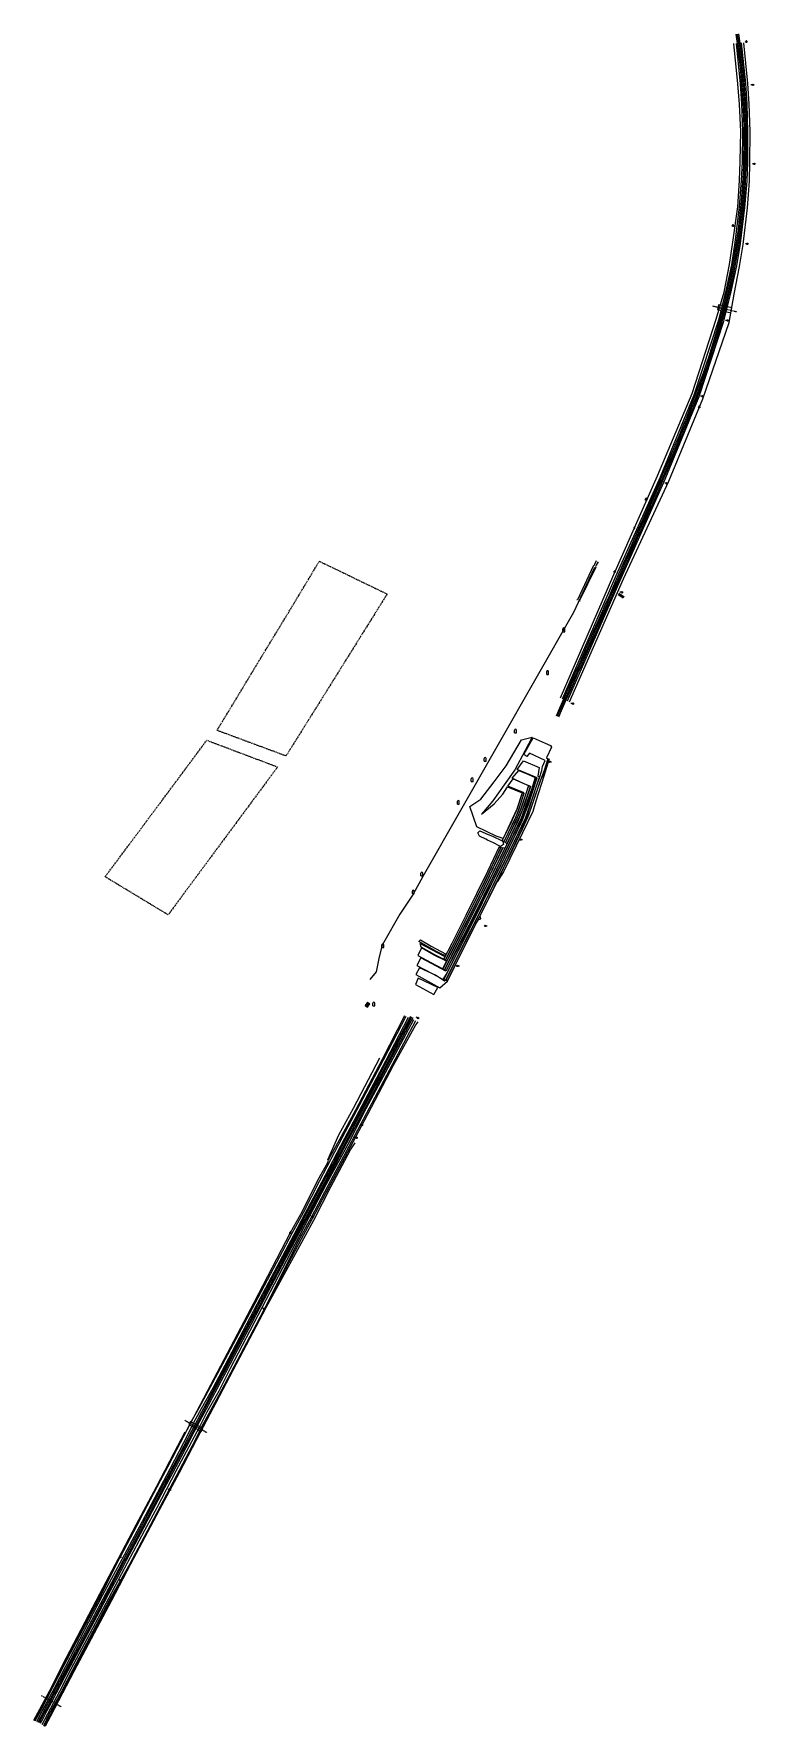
# Model space of a CAD drawing. Header units: metres. Extents: x 545330 to 545721, y 201445 to 202362.
import ezdxf
from ezdxf.lldxf.tags import DXFTag

# ---------------------------------------------------------------- set-up
doc = ezdxf.new("R2010")
doc.units = ezdxf.units.M
doc.linetypes.add('DASHED', pattern=[0.75, 0.5, -0.25])
doc.linetypes.add('SZAGMIN', pattern=[3, 2, -1])
for name, color, linetype, lineweight in [('VF_SZG_GEOD_Ateresz', 6, 'Continuous', 18), ('VF_SZG_GEOD_Folyoka', 120, 'Continuous', 18), ('VF_SZG_GEOD_GSMR', 7, 'GSM-R', 18), ('VF_SZG_GEOD_KabelArok', 3, 'Continuous', 18), ('VF_SZG_GEOD_KozutiHid', 6, 'Continuous', 18), ('VF_SZG_GEOD_Mutargy', 6, 'Continuous', 18)]:
    doc.layers.add(name, color=color, linetype=linetype, lineweight=lineweight)
for name, color, linetype in [('VF_SZG_GEOD_bizber', 7, 'Continuous'), ('VF_SZG_GEOD_FelsovezetekOszlop', 7, 'Continuous'), ('VF_SZG_GEOD_Ideigvezoszlop', 7, 'Continuous'), ('VF_SZG_GEOD_KabelAkna', 7, 'Continuous'), ('VF_SZG_GEOD_kabelko', 7, 'Continuous'), ('VF_SZG_GEOD_L002_VaganyTengely', 7, 'Continuous'), ('VF_SZG_GEOD_L01_VaganyTengely', 7, 'Continuous'), ('VF_SZG_GEOD_szko', 7, 'Continuous'), ('VF_SZG_GEOD_tel', 7, 'Continuous'), ('XSEG', 231, 'Continuous')]:
    doc.layers.add(name, color=color, linetype=linetype)
for name, color, linetype, lineweight, true_color in [('VF_SZG_GEOD_Depo', 200, 'Continuous', 15, 0xbf00ff), ('VF_SZG_GEOD_L002_BalSinszal', 1, 'Continuous', 18, 0xff0000), ('VF_SZG_GEOD_L002_JobbSinszal', 1, 'Continuous', 18, 0xff0000), ('VF_SZG_GEOD_L002_zkab', 7, 'Continuous', 18, 0x656565), ('VF_SZG_GEOD_L002_zkaj', 7, 'Continuous', 18, 0x656565), ('VF_SZG_GEOD_L002_zktb', 7, 'Continuous', 18, 0x656565), ('VF_SZG_GEOD_L002_zktj', 7, 'Continuous', 18, 0x656565), ('VF_SZG_GEOD_L01_BalSinszal', 1, 'Continuous', 18, 0xff0000), ('VF_SZG_GEOD_L01_JobbSinszal', 1, 'Continuous', 18, 0xff0000), ('VF_SZG_GEOD_L01_mocsanb', 120, 'Continuous', 18, 0x00ffbf), ('VF_SZG_GEOD_L01_mocsanj', 120, 'Continuous', 18, 0x00ffbf), ('VF_SZG_GEOD_L01_padkab', 7, 'Continuous', 18, 0xff850a), ('VF_SZG_GEOD_L01_padkaj', 7, 'Continuous', 18, 0xff850a), ('VF_SZG_GEOD_L01_rezsub', 7, 'Continuous', 18, 0x00ff02), ('VF_SZG_GEOD_L01_zkab', 7, 'Continuous', 18, 0x656565), ('VF_SZG_GEOD_L01_zkaj', 7, 'Continuous', 18, 0x656565), ('VF_SZG_GEOD_L01_zktb', 7, 'Continuous', 18, 0x656565), ('VF_SZG_GEOD_L01_zktj', 7, 'Continuous', 18, 0x656565), ('VF_SZG_GEOD_ToltesLepcso', 7, 'Continuous', 15, 0xffffac)]:
    doc.layers.add(name, color=color, linetype=linetype, lineweight=lineweight, true_color=true_color)
doc.styles.get("Standard").update_dxf_attribs({"font": 'simplex.shx'})
tags = doc.linetypes.add('GSM-R', pattern='A,0.5,-0.2,["GSM-R",Standard,S=0.1,R=0,X=-0.1,Y=-0.05],-0.5', length=1.2).pattern_tags.tags
tags[6] = DXFTag(74, 10)

# ---------------------------------------------------------------- blocks, each defined once
blk = doc.blocks.new('HKTMKO')
at = {"const_width": 0.07500000000000001, "flags": 128}
blk.add_lwpolyline([(-0.03749999997671694, 0, 1), (0.03749999997671694, 0, 1)], format="xyb", close=True, dxfattribs=at)
for radius in [0.75, 0.07500000000000001]:
    blk.add_circle((-1.164153218269348e-10, 0), radius)
blk.add_arc((-1.164153218269348e-10, 0.75), 0.5249999999999999, 339.5126848818066, 200.4873151119357)
blk = doc.blocks.new('BBFENA_1')
for p, q in [((-0.2250000000349246, 0.2250000000349246), (-0.2250000000349246, -0.2249999999476131)), ((0.2250000000349246, 0.2249999999476131), (-0.2250000000349246, 0.2250000000349246)), ((-0.2250000000349246, 0.2250000000349246), (0.2250000000349246, -0.2250000000349246)), ((0.2250000000349246, -0.2250000000349246), (0.2250000000349246, 0.2249999999476131)), ((-0.2250000000349246, -0.2249999999476131), (0.2250000000349246, -0.2250000000349246))]:
    blk.add_line(p, q)
blk = doc.blocks.new('VOTELEF')
for p, q in [((0.6999999999999886, 0.6009559375411015), (-0.700000000000017, 0.6009559375411015)), ((0, -0.7990440624589041), (-2.842170943040401e-14, 0.60095593754113))]:
    blk.add_line(p, q)
blk.add_circle((0, 0), 1.25)
blk = doc.blocks.new('OLFEVEBE')
blk.add_line((0, 0), (1.299999999999955, 0))
blk.add_circle((-0.7999999999999545, 0), 0.7999999999999545)
blk = doc.blocks.new('KABJELKO')
for p, q in [((-0.5, 0), (-0.5, 1.5)), ((-0.5, 0), (0.5, 0)), ((0.5, 0), (0.5, 1.5))]:
    blk.add_line(p, q)
blk.add_arc((0, 1.5), 0.5, 0, 180)
blk = doc.blocks.new('KV169X05')
at = {"ltscale": 5}
for p, q in [((-1.137499999999989, 0.7749999999999773), (-1.137499999999989, -0.7749999999999773)), ((1.137500000000017, 0.7749999999999773), (-1.137499999999989, 0.7749999999999773)), ((-0.5912500000433738, 0.4500000001858098), (-0.5912500000762293, -0.4499999997966029)), ((0, 0.7749999999999773), (0, -0.7749999999999773)), ((0.591249999963253, 0.4500000001786475), (0.5912499999304259, -0.4499999998037651)), ((1.137500000551597, 0.7750000003501327), (1.137500000551597, -0.7749999999999773)), ((-1.137499999999989, -0.7749999999999773), (1.137500000551597, -0.7749999999999773))]:
    blk.add_line(p, q, dxfattribs=at)
at = {"layer": 'XSEG', "linetype": 'SZAGMIN', "ltscale": 0.1}
for p, q in [((-1.012500000075875, 0.6500000001581725), (1.012500000075931, 0.6500000001349804)), ((-1.012499999821159, -0.6499999997705004), (-1.012500000075875, 0.6500000001581725)), ((-0.8124999999384386, 0.4500000001804096), (0.8125000000421778, 0.4500000001752937)), ((-0.8124999999064926, -0.4499999997959208), (-0.8125000000470095, 0.4500000002224738)), ((0.8125000000421778, 0.4500000001752937), (0.8125000000741238, -0.4499999998010367)), ((1.012500000075931, 0.6500000001349804), (1.012500000146758, -0.6499999997848818)), ((1.012500000146758, -0.6499999997848818), (-1.012499999821159, -0.6499999997705004)), ((0.8125000000741238, -0.4499999998010367), (-0.8124999999064926, -0.4499999997959208))]:
    blk.add_line(p, q, dxfattribs=at)

msp = doc.modelspace()

# ---------------------------------------------------------------- linework, layer by layer
at = {"layer": 'VF_SZG_GEOD_Ateresz', "color": 6, "linetype": 'DASHED'}
msp.add_line((545412.1543333502, 201610.3375430299), (545424.2455166497, 201603.7388569701), dxfattribs=at)
at = {"layer": 'VF_SZG_GEOD_Ateresz', "color": 6, "elevation": 331.7838, "flags": 128}
msp.add_lwpolyline([(545414.3452, 201608.0887), (545421.1718, 201604.3571), (545422.0525, 201605.9949), (545415.2302, 201609.7121), (545414.3452, 201608.0887)], dxfattribs=at)
at = {"layer": 'VF_SZG_GEOD_Depo', "linetype": 'DASHED', "flags": 128}
for points, elevation in [([(545467.088, 201970.478), (545429.679, 201984.365), (545441.243, 202003.386), (545449.646, 202017.358), (545457.951, 202031.045), (545468.58, 202048.508), (545476.205, 202061.17), (545485.104, 202076.019), (545496.901, 202070.373), (545505.923, 202065.976), (545521.906, 202058.271), (545467.088, 201970.478)], 320.956), ([(545403.192, 201884.35), (545369.034, 201905.008), (545384.56, 201925.782), (545393.866, 201938.325), (545403.163, 201950.774), (545413.942, 201965.286), (545424.116, 201979.001), (545462.515, 201964.524), (545403.192, 201884.35)], 318.6180000000001)]:
    msp.add_lwpolyline(points, dxfattribs=dict(at, elevation=elevation))
at = {"layer": 'VF_SZG_GEOD_Folyoka', "color": 120, "flags": 128}
for points, elevation in [([(545647.1359, 202058.0878), (545649.8902, 202056.1573)], 327.534), ([(545647.5158, 202058.6915), (545650.3985, 202056.7747)], 327.4691)]:
    msp.add_lwpolyline(points, dxfattribs=dict(at, elevation=elevation))
at = {"layer": 'VF_SZG_GEOD_Folyoka', "color": 120, "linetype": 'DASHED', "elevation": 327.2459, "flags": 128}
msp.add_lwpolyline([(545647.2639, 202058.4355), (545650.1123, 202056.4923)], dxfattribs=at)
at = {"layer": 'VF_SZG_GEOD_GSMR', "ltscale": 10, "elevation": 328.34, "flags": 128}
msp.add_lwpolyline([(545634.307, 202072.585), (545629.697, 202063.152), (545625.343, 202053.596), (545622.935, 202048.335), (545541.229, 201905.054), (545536.056, 201895.59), (545528.75, 201884.771), (545525.823, 201879.719), (545522.779, 201874.174), (545519.248, 201867.965), (545517.646, 201861.638), (545515.922, 201853.448), (545512.53, 201849.24)], dxfattribs=at)
at = {"layer": 'VF_SZG_GEOD_KabelArok', "color": 3, "flags": 128}
for points, elevation in [([(545635.128, 202076.234), (545634.227, 202074.312), (545633.835, 202073.516), (545633.699, 202073.637), (545625.089, 202055.109), (545624.757, 202055.095)], 329.336), ([(545636.21, 202075.762), (545635.208, 202073.853), (545634.887, 202073.119), (545634.925, 202072.82), (545626.073, 202054.72), (545626.253, 202054.309)], 329.334)]:
    msp.add_lwpolyline(points, dxfattribs=dict(at, elevation=elevation))
at = {"layer": 'VF_SZG_GEOD_KozutiHid', "linetype": 'DASHED'}
msp.add_line((545334.3685150795, 201461.1814347611), (545345.5086785757, 201454.9867837598), dxfattribs=at)
at = {"layer": 'VF_SZG_GEOD_L002_BalSinszal'}
msp.add_polyline3d([(545613.6173, 201992.3005, 328.1626), (545615.6349, 201996.8769, 328.1103), (545617.6659, 202001.4967, 328.0604), (545619.6958, 202006.1016, 328.0119), (545621.762, 202010.7821, 327.9601), (545623.8428, 202015.4988, 327.9071999999999), (545625.8794, 202020.1138, 327.8584), (545627.9215, 202024.7495, 327.8091000000001), (545629.9591, 202029.3697, 327.7573), (545631.9865, 202033.9683, 327.708), (545634.0064, 202038.5502, 327.6607), (545636.0315, 202043.143, 327.6108), (545638.0792, 202047.7873, 327.5648), (545640.1063, 202052.387, 327.5144), (545642.1374, 202056.9931, 327.4664), (545644.1772, 202061.6312, 327.4146), (545646.2148, 202066.2518, 327.3529), (545648.2409, 202070.8486, 327.3108999999999), (545650.2571, 202075.4299, 327.2678), (545652.2954, 202080.0484, 327.2203), (545654.3157, 202084.6275, 327.1681), (545656.3435, 202089.2192, 327.124), (545658.3844, 202093.8566, 327.0748), (545660.41, 202098.4334, 327.03), (545662.4626, 202103.0832, 326.9792), (545664.5025, 202107.7193, 326.9347), (545666.527, 202112.3173, 326.8872), (545668.571, 202116.9709, 326.8427), (545670.5861, 202121.5707, 326.7997), (545672.6101, 202126.228, 326.7542), (545674.5999, 202130.854, 326.7096), (545676.5709, 202135.4933, 326.6688), (545678.5341, 202140.1506, 326.6242), (545680.6774, 202145.301, 326.5785), (545682.5795, 202149.9524, 326.5357), (545684.4959, 202154.7222, 326.4968999999999), (545686.3288, 202159.3918, 326.4574), (545688.1385, 202164.0593, 326.4155), (545689.9018, 202168.7404, 326.3709), (545691.6304, 202173.4577, 326.3296999999999), (545693.3132, 202178.1819, 326.2853), (545694.9678, 202183.0062, 326.2400999999999), (545696.5478, 202187.7582, 326.1933999999999), (545698.0911, 202192.5806, 326.1518), (545699.5787, 202197.3996, 326.1014), (545700.9871, 202202.198, 326.0565), (545702.3418, 202207.0281, 326.0045), (545703.6347, 202211.8625, 325.9715), (545704.8565, 202216.7093, 325.9184), (545706.0115, 202221.5933, 325.869), (545707.1105, 202226.4739, 325.8211), (545708.1361, 202231.3722, 325.7783), (545709.1066, 202236.3123, 325.7309), (545710.0012, 202241.2311, 325.6791), (545710.8191, 202246.1643, 325.6271), (545711.5713, 202251.1193, 325.578), (545712.2596, 202256.1083, 325.5327), (545712.8847, 202261.1056, 325.4825), (545713.4342, 202266.0934, 325.4374), (545713.9066, 202271.1049, 325.3871), (545714.3267, 202276.1536, 325.3459), (545714.6754, 202281.143, 325.291), (545714.9528, 202286.1424, 325.246), (545715.1628, 202291.1628, 325.1895), (545715.3041, 202296.1637, 325.1436), (545715.3823, 202301.206, 325.095), (545715.3918, 202306.2255, 325.0483), (545715.3273, 202311.2838, 324.9983), (545715.2006, 202316.3254, 324.9501), (545714.9993, 202321.3714, 324.9028), (545714.7331, 202326.4067, 324.8534), (545714.4001, 202331.435, 324.7991999999999), (545713.9948, 202336.5277, 324.7528), (545713.5222, 202341.6898, 324.7053), (545712.9957, 202346.6916, 324.6517), (545712.3975, 202351.7451, 324.5917), (545711.738, 202356.7582, 324.5477), (545711.0228, 202361.7116, 324.5033)], dxfattribs=at)
at = {"layer": 'VF_SZG_GEOD_L002_JobbSinszal'}
msp.add_polyline3d([(545614.9317, 201991.7205, 328.161), (545616.9488, 201996.2988, 328.109), (545618.9805, 202000.9182, 328.0594), (545621.009, 202005.5225, 328.011), (545623.0707, 202010.205, 327.9563999999999), (545625.151, 202014.9213, 327.9046), (545627.1894, 202019.536, 327.8547), (545629.2318, 202024.1723, 327.8074), (545631.2678, 202028.7926, 327.7561000000001), (545633.295, 202033.3913, 327.7055), (545635.3157, 202037.9729, 327.6562), (545637.3405, 202042.5656, 327.6086), (545639.3893, 202047.21, 327.563), (545641.4151, 202051.8099, 327.5118), (545643.4476, 202056.4161, 327.4647), (545645.4871, 202061.0547, 327.4138), (545647.524, 202065.674, 327.3549), (545649.5521, 202070.2714, 327.3138000000001), (545651.5677, 202074.8525, 327.2697), (545653.6053, 202079.4705, 327.2212), (545655.6245, 202084.0498, 327.1724), (545657.6515, 202088.6427, 327.1275), (545659.6948, 202093.2786, 327.079), (545661.717, 202097.8552, 327.0324), (545663.7719, 202102.5066, 326.9792), (545665.811, 202107.1435, 326.9449), (545667.8367, 202111.7413, 326.9), (545669.8801, 202116.3968, 326.8584), (545671.8957, 202120.9991, 326.8214), (545673.9219, 202125.6607, 326.7823), (545675.9163, 202130.2913, 326.7403), (545677.892, 202134.9345, 326.7013), (545679.8565, 202139.5964, 326.6669), (545682.0037, 202144.7542, 326.6213), (545683.9094, 202149.413, 326.5908999999999), (545685.831, 202154.1928, 326.5558), (545687.6678, 202158.8699, 326.5181000000001), (545689.4794, 202163.5462, 326.4886999999999), (545691.2506, 202168.2403, 326.4517), (545692.9812, 202172.97, 326.4148), (545694.6692, 202177.7082, 326.3758), (545696.3318, 202182.5466, 326.3372), (545697.9138, 202187.3135, 326.2979000000001), (545699.462, 202192.1505, 326.26), (545700.9511, 202196.9873, 326.2198), (545702.3663, 202201.8039, 326.1819), (545703.7249, 202206.6494, 326.1372), (545705.0273, 202211.5014, 326.1001), (545706.2511, 202216.3705, 326.0491), (545707.417, 202221.2695, 325.9988000000001), (545708.5167, 202226.1694, 325.9529), (545709.5498, 202231.0864, 325.9079), (545710.5231, 202236.0453, 325.8639999999999), (545711.4196, 202240.9863, 325.8172), (545712.2403, 202245.9403, 325.7672000000001), (545712.9954, 202250.9143, 325.7184), (545713.6861, 202255.9222, 325.6716), (545714.3113, 202260.9383, 325.6244), (545714.8657, 202265.9489, 325.5815), (545715.3396, 202270.9797, 325.5237), (545715.7596, 202276.0447, 325.4803), (545716.1076, 202281.0547, 325.4317), (545716.3877, 202286.0736, 325.3792), (545716.6, 202291.1139, 325.3256), (545716.7415, 202296.1337, 325.2736), (545716.8185, 202301.1942, 325.2229), (545716.8287, 202306.2348, 325.1804000000001), (545716.763, 202311.3124, 325.1196), (545716.6347, 202316.3729, 325.0768), (545716.4332, 202321.4392, 325.0316), (545716.1666, 202326.4934, 324.9838), (545715.83, 202331.5408, 324.9343000000001), (545715.4263, 202336.651, 324.8794), (545714.9518, 202341.8314, 324.8249), (545714.4251, 202346.8528, 324.7764999999999), (545713.823, 202351.9248, 324.7236), (545713.1604, 202356.9558, 324.6742), (545712.4402, 202361.9269, 324.6242)], dxfattribs=at)
at = {"layer": 'VF_SZG_GEOD_L002_VaganyTengely'}
msp.add_polyline3d([(545614.2753, 201992.0101, 328.1618), (545616.2921, 201996.5878, 328.1096), (545618.3238, 202001.2072, 328.0599), (545620.3525, 202005.812, 328.0114), (545622.4142, 202010.4945, 327.9582), (545624.4946, 202015.2111, 327.9058999999999), (545626.5329, 202019.8256, 327.8566), (545628.5752, 202024.4615, 327.8083), (545630.6113, 202029.0821, 327.7567), (545632.6385, 202033.6808, 327.7067), (545634.6592, 202038.2624, 327.6585), (545636.684, 202042.8552, 327.6097), (545638.7328, 202047.4993, 327.5639), (545640.7586, 202052.0994, 327.5131), (545642.7909, 202056.7053, 327.4655), (545644.8304, 202061.3438, 327.4142), (545646.8676, 202065.9637, 327.3539), (545648.8954, 202070.5605, 327.3123), (545650.9111, 202075.1418, 327.2687), (545652.9488, 202079.7601, 327.2208), (545654.9681, 202084.3395, 327.1703), (545656.995, 202088.9321, 327.1256999999999), (545659.0383, 202093.5682, 327.0769), (545661.0608, 202098.1455, 327.0312), (545663.1152, 202102.7958, 326.9792), (545665.1543, 202107.4325, 326.9398), (545667.1799, 202112.0302, 326.8936), (545669.2231, 202116.6849, 326.8505), (545671.2382, 202121.2861, 326.8105), (545673.2634, 202125.9455, 326.7682), (545675.2567, 202130.5733, 326.7249), (545677.2313, 202135.214, 326.6850000000001), (545679.195, 202139.8736, 326.6455), (545681.3406, 202145.0276, 326.5999), (545683.2449, 202149.6825, 326.5634), (545685.1646, 202154.457, 326.5264), (545686.9998, 202159.1303, 326.4878), (545688.8101, 202163.8023, 326.4522), (545690.5788, 202168.4894, 326.4115), (545692.3074, 202173.2133, 326.3722999999999), (545693.9931, 202177.9444, 326.3307), (545695.6533, 202182.7752, 326.2889), (545697.2332, 202187.5351, 326.2458), (545698.7792, 202192.3647, 326.2061), (545700.2661, 202197.1931, 326.1607), (545701.6788, 202202.0003, 326.1194), (545703.0355, 202206.8382, 326.0711), (545704.3353, 202211.6808, 326.0362), (545705.5565, 202216.5392, 325.984), (545706.7204, 202221.43, 325.9344), (545707.8181, 202226.3206, 325.8874), (545708.8492, 202231.228, 325.8436), (545709.8208, 202236.1777, 325.798), (545710.7155, 202241.1078, 325.7486000000001), (545711.5346, 202246.0516, 325.6976), (545712.2883, 202251.0161, 325.6487), (545712.9777, 202256.0146, 325.6026), (545713.6018, 202261.0215, 325.5538), (545714.1551, 202266.0206, 325.51), (545714.6278, 202271.0419, 325.4558000000001), (545715.047, 202276.0989, 325.4134), (545715.3946, 202281.0987, 325.3617), (545715.6739, 202286.1078, 325.3129000000001), (545715.8859, 202291.1382, 325.2579), (545716.0268, 202296.1487, 325.2089), (545716.1036, 202301.2001, 325.1593), (545716.114, 202306.2302, 325.1147), (545716.048, 202311.2981, 325.0592), (545715.9201, 202316.3492, 325.0137), (545715.7192, 202321.4054, 324.9675), (545715.4531, 202326.4502, 324.9189), (545715.1174, 202331.4881, 324.8669), (545714.7139, 202336.5896, 324.8164), (545714.24, 202341.7609, 324.7653), (545713.7146, 202346.7726, 324.7145), (545713.1139, 202351.8354, 324.658), (545712.4522, 202356.8574, 324.6112000000001), (545711.7332, 202361.8195, 324.5639)], dxfattribs=at)
at = {"layer": 'VF_SZG_GEOD_L002_zkab'}
msp.add_polyline3d([(545615.7895, 202002.0533, 327.1772000000001), (545644.7224, 202068.9001, 326.6339), (545668.3709, 202122.3012, 326.0715), (545687.2268, 202166.9434, 325.6399), (545700.2558, 202207.2337, 325.2521), (545704.4723, 202221.9665, 325.0872), (545707.3671, 202236.836, 324.9266), (545709.3094, 202248.942, 324.8499), (545711.9576, 202268.2252, 324.8052), (545712.9027, 202282.4003, 324.6976), (545713.2813, 202292.7562, 324.5616), (545713.6724, 202308.933, 324.453), (545712.9417, 202323.8347, 324.2670000000001), (545711.9731, 202334.7732, 324.079), (545709.7261, 202356.7287, 323.8954)], dxfattribs=at)
at = {"layer": 'VF_SZG_GEOD_L002_zkaj'}
msp.add_polyline3d([(545620.7431, 201999.8636, 327.2205), (545650.0405, 202066.4608, 326.5318), (545674.5278, 202119.4398, 325.7620999999999), (545693.0527, 202164.0708, 325.3519), (545707.2056, 202205.4489, 325.0069), (545709.8883, 202220.8044, 325.446), (545712.8842, 202235.827, 325.3558), (545714.8138, 202247.7584, 325.1737), (545717.1538, 202267.5994, 325.0036), (545718.28, 202282.012, 324.8512), (545718.5201, 202292.429, 324.7647999999999), (545718.6586, 202308.9571, 324.5853), (545718.1621, 202323.9119, 324.3469), (545717.4243, 202335.0965, 324.2361000000001), (545715.2159, 202357.0351, 324.0958)], dxfattribs=at)
at = {"layer": 'VF_SZG_GEOD_L002_zktb'}
msp.add_polyline3d([(545617.0215, 202001.5335, 327.8248), (545646.0156, 202068.2593, 327.2295), (545669.9596, 202121.7455, 326.6237), (545688.3218, 202166.31, 326.1721), (545701.6931, 202206.9033, 325.7951), (545705.4067, 202221.8352, 325.554), (545708.6297, 202236.6663, 325.5226), (545710.5133, 202248.9038, 325.3002), (545712.9247, 202268.1662, 325.2078), (545713.9652, 202282.4281, 325.1015), (545714.4921, 202292.6073, 325.019), (545714.6559, 202308.9043, 324.8268), (545714.155, 202323.9892, 324.6826), (545713.4339, 202334.7813, 324.6124), (545711.1859, 202356.6955, 324.3481)], dxfattribs=at)
at = {"layer": 'VF_SZG_GEOD_L002_zktj'}
msp.add_polyline3d([(545619.5631, 202000.4025, 327.796), (545648.7575, 202066.9371, 327.1448), (545672.5121, 202120.6112, 326.6374), (545690.9597, 202165.2743, 326.3383), (545704.3162, 202206.1155, 326.0057), (545708.2043, 202221.3073, 325.8972), (545711.4699, 202236.2035, 325.7722), (545713.4377, 202248.367, 325.6609000000001), (545715.7642, 202267.7705, 325.5164), (545716.9993, 202282.017, 325.3489), (545717.4677, 202292.4382, 325.2009), (545717.4665, 202308.8509, 325.0493999999999), (545716.9408, 202323.9154, 324.8822), (545716.3069, 202334.9987, 324.7889), (545713.9137, 202356.9874, 324.5433)], dxfattribs=at)
at = {"layer": 'VF_SZG_GEOD_L01_BalSinszal'}
msp.add_polyline3d([(545332.7543, 201446.7974, 334.2180999999999), (545334.151, 201449.4421, 334.1858), (545335.5991, 201452.1908, 334.1567), (545336.4353, 201453.7761, 334.1399000000001), (545337.6428, 201456.0624, 334.1152), (545340.4739, 201461.426, 334.051), (545341.4532, 201463.2828, 334.0307), (545346.1863, 201472.2629, 333.9107999999999), (545350.8692, 201481.1309, 333.8013), (545355.5566, 201490.0119, 333.7031), (545360.2316, 201498.8771, 333.6048), (545364.9427, 201507.8111, 333.5059999999999), (545369.6491, 201516.7267, 333.4037), (545374.0912, 201525.1544, 333.3047), (545378.8204, 201534.1178, 333.2141), (545379.4146, 201535.2421, 333.2051000000001), (545384.0854, 201544.0873, 333.1266), (545388.7846, 201552.9753, 333.0363), (545393.5142, 201561.9295, 332.942), (545398.1892, 201570.7884, 332.8502), (545400.2019, 201574.6019, 332.8049), (545404.6321, 201582.9895, 332.7159), (545409.3049, 201591.8472, 332.6183), (545414.071, 201600.8736, 332.516), (545414.4616, 201601.6147, 332.5061), (545419.1326, 201610.466, 332.4042), (545421.4655, 201614.8874, 332.3542), (545423.7898, 201619.2885, 332.3009), (545426.1277, 201623.7129, 332.2524), (545428.4586, 201628.1325, 332.2036), (545430.8121, 201632.5903, 332.1488), (545433.1482, 201637.0155, 332.1009), (545437.8512, 201645.9347, 332.0005), (545442.5287, 201654.7954, 331.9052), (545447.217, 201663.6742, 331.8092), (545451.8434, 201672.4334, 331.7122), (545456.5344, 201681.3198, 331.6193), (545461.2729, 201690.2973, 331.5191), (545465.982, 201699.2217, 331.4238000000001), (545470.6551, 201708.0782, 331.3259), (545475.3302, 201716.9389, 331.2277), (545478.2025, 201722.395, 331.1674), (545482.8848, 201731.2678, 331.0716), (545487.5784, 201740.1572, 330.9737), (545492.3778, 201749.2423, 330.8745000000001), (545497.1854, 201758.3543, 330.7757), (545501.8712, 201767.2299, 330.6811000000001), (545504.537, 201772.279, 330.6269), (545509.2552, 201781.2162, 330.5303000000001), (545513.9515, 201790.111, 330.4347000000001), (545518.7298, 201799.1619, 330.3324), (545523.4212, 201808.0518, 330.2334000000001), (545528.1772, 201817.0583, 330.1318000000001), (545532.9211, 201826.0507, 330.0267), (545534.7096, 201829.4396, 329.9883)], dxfattribs=at)
at = {"layer": 'VF_SZG_GEOD_L01_JobbSinszal'}
msp.add_polyline3d([(545334.0194, 201446.1284, 334.2195), (545335.4172, 201448.7744, 334.1869), (545336.8656, 201451.5231, 334.1586), (545337.702, 201453.1073, 334.1423), (545338.9092, 201455.3939, 334.1167), (545341.7388, 201460.7585, 334.0537), (545342.7193, 201462.6147, 334.0328), (545347.4532, 201471.5947, 333.9098), (545352.1357, 201480.462, 333.8004), (545356.8233, 201489.3438, 333.7075), (545361.4978, 201498.2095, 333.6078), (545366.2108, 201507.1419, 333.5086000000001), (545370.9155, 201516.0589, 333.4137), (545375.3579, 201524.4869, 333.3112), (545380.0864, 201533.4491, 333.2222), (545380.6802, 201534.5735, 333.2118), (545385.3521, 201543.4181, 333.129), (545390.0498, 201552.3065, 333.037), (545394.7799, 201561.2614, 332.9414), (545399.4548, 201570.1206, 332.8494), (545401.4673, 201573.9338, 332.8061), (545405.8968, 201582.3221, 332.7118), (545410.5703, 201591.1786, 332.6197), (545415.3383, 201600.2074, 332.5151000000001), (545415.7272, 201600.9495, 332.5065), (545420.3972, 201609.7982, 332.4024), (545422.7307, 201614.2198, 332.3548), (545425.0541, 201618.6205, 332.3033), (545427.3915, 201623.0458, 332.2526), (545429.7237, 201627.4647, 332.2032), (545432.0789, 201631.9212, 332.1471), (545434.4143, 201636.3477, 332.0991), (545439.1175, 201645.2667, 332.0029), (545443.7947, 201654.1268, 331.9062), (545448.4832, 201663.0055, 331.8099), (545453.1085, 201671.7654, 331.7097), (545457.7993, 201680.652, 331.6185), (545462.5392, 201689.6289, 331.5148), (545467.2487, 201698.5533, 331.4237), (545471.9232, 201707.4087, 331.3251), (545476.5993, 201716.2704, 331.2287), (545479.4723, 201721.7261, 331.1676), (545484.1535, 201730.5979, 331.0711), (545488.8472, 201739.487, 330.9746), (545493.6464, 201748.5726, 330.8757), (545498.4543, 201757.6847, 330.7771), (545503.1401, 201766.5599, 330.682), (545505.8061, 201771.609, 330.6272), (545510.5238, 201780.5465, 330.5314999999999), (545515.2208, 201789.4408, 330.4351), (545519.9988, 201798.4921, 330.3332), (545524.6904, 201807.3817, 330.2339), (545529.4455, 201816.389, 330.1327), (545534.1892, 201825.3815, 330.0272), (545535.9782, 201828.7699, 329.989)], dxfattribs=at)
at = {"layer": 'VF_SZG_GEOD_L01_mocsanb'}
msp.add_polyline3d([(545330.413, 201447.7624, 333.1068), (545333.6867, 201453.8117, 333.0667), (545340.1128, 201465.8051, 332.9565), (545346.1372, 201478.0264, 332.6429), (545366.22, 201516.2026, 332.1887), (545376.34, 201535.3652, 332.0243), (545385.9506, 201553.6235, 331.7526), (545396.8715, 201574.3725, 331.622), (545406.4528, 201592.6276, 331.3069), (545412.3908, 201604.0992, 331.1356)], dxfattribs=at)
at = {"layer": 'VF_SZG_GEOD_L01_mocsanj'}
msp.add_polyline3d([(545336.6956, 201444.7404, 333.0595999999999), (545339.5497, 201450.1173, 333.0263), (545346.1631, 201462.6399, 332.8616), (545352.3522, 201474.3478, 332.6421999999999), (545372.7491, 201512.8841, 332.2040000000001), (545383.051, 201532.4943, 331.9822), (545392.2154, 201549.9825, 331.8015), (545398.7226, 201562.1839, 331.6555), (545409.2817, 201582.1349, 331.4875000000001), (545418.7475, 201600.1143, 331.232), (545438.4513, 201637.5906, 330.8797), (545456.3982, 201671.5679, 330.4865), (545482.1598, 201718.9201, 329.7862999999999), (545491.4587, 201736.9434, 329.5868), (545502.1052, 201757.0375, 329.4458), (545504.6028, 201760.7256, 329.3973)], dxfattribs=at)
at = {"layer": 'VF_SZG_GEOD_L01_padkab'}
msp.add_polyline3d([(545330.7371, 201447.6577, 333.4084), (545334.0755, 201453.4555, 333.4928), (545340.409, 201465.7107, 333.185), (545346.4357, 201477.8309, 332.9554), (545449.811, 201674.2202, 330.7883), (545469.598, 201712.2219, 330.3613), (545475.9479, 201723.7162, 330.3262), (545484.3702, 201740.5866, 329.939), (545489.6794, 201750.0835, 329.9315000000001), (545490.1528, 201751.4699, 329.8152), (545497.0733, 201764.2936, 329.7501), (545504.9095, 201778.7207, 329.5841), (545519.3262, 201806.0993, 329.2858), (545531.5246, 201829.7248, 329.0632000000001)], dxfattribs=at)
at = {"layer": 'VF_SZG_GEOD_L01_padkaj'}
msp.add_polyline3d([(545336.4216, 201444.9711, 333.3288), (545339.1999, 201450.3726, 333.4293), (545345.7579, 201462.9105, 333.2534), (545352.0378, 201474.6525, 333.0208), (545475.5347, 201708.7167, 330.5043), (545481.5058, 201719.6574, 330.4615000000001), (545490.5826, 201737.2863, 330.272), (545503.3969, 201761.3716, 329.9917), (545511.5032, 201776.269, 329.7647), (545525.3562, 201802.8863, 329.4459000000001), (545537.3533, 201824.8078, 329.103), (545538.7307, 201826.4051, 329.0949)], dxfattribs=at)
at = {"layer": 'VF_SZG_GEOD_L01_rezsub'}
msp.add_polyline3d([(545489.7899, 201751.6216, 329.6452), (545495.712, 201765.0991, 329.3076), (545503.6381, 201779.5735, 329.1618), (545517.8685, 201806.9181, 328.8636)], dxfattribs=at)
at = {"layer": 'VF_SZG_GEOD_L01_VaganyTengely'}
msp.add_polyline3d([(545333.3851, 201446.4638, 334.2188), (545334.7825, 201449.1091, 334.1863000000001), (545336.2309, 201451.8577, 334.1576), (545337.0675, 201453.4423, 334.1411), (545338.2747, 201455.7288, 334.1159), (545341.1042, 201461.0933, 334.0523), (545342.0847, 201462.9495, 334.0317), (545346.8186, 201471.9294, 333.9103), (545351.5013, 201480.7971, 333.8008), (545356.1886, 201489.6786, 333.7053), (545360.8631, 201498.5441, 333.6063), (545365.5762, 201507.4768, 333.5073), (545370.2809, 201516.3936, 333.4087), (545374.7231, 201524.8214, 333.308), (545379.4519, 201533.7842, 333.2181), (545380.0458, 201534.9087, 333.2084), (545384.7177, 201543.7533, 333.1278), (545389.4155, 201552.6418, 333.0367), (545394.1454, 201561.5963, 332.9417), (545398.8203, 201570.4555, 332.8498), (545400.8328, 201574.2688, 332.8055), (545405.2622, 201582.6569, 332.7139), (545409.9359, 201591.5138, 332.619), (545414.7032, 201600.5412, 332.5156), (545415.0921, 201601.2833, 332.5063), (545419.7627, 201610.1332, 332.4033), (545422.0961, 201614.5547, 332.3545), (545424.4197, 201618.9557, 332.3020999999999), (545426.757, 201623.3808, 332.2525), (545429.0892, 201627.7996, 332.2034), (545431.4444, 201632.2563, 332.1479), (545433.7797, 201636.6824, 332.1), (545438.4829, 201645.6015, 332.0017), (545443.1602, 201654.4619, 331.9057), (545447.8488, 201663.3406, 331.8095), (545452.474, 201672.1004, 331.7109), (545457.1648, 201680.987, 331.6189), (545461.9047, 201689.9638, 331.517), (545466.6141, 201698.8882, 331.4238000000001), (545471.2887, 201707.7436, 331.3255), (545475.9645, 201716.6048, 331.2282), (545478.8375, 201722.0605, 331.1675), (545483.519, 201730.9329, 331.0714), (545488.2128, 201739.8221, 330.9742), (545493.0119, 201748.9076, 330.8751), (545497.8197, 201758.0196, 330.7764000000001), (545502.5056, 201766.8949, 330.6816), (545505.1716, 201771.944, 330.6270999999999), (545509.8893, 201780.8815, 330.5309), (545514.5863, 201789.7758, 330.4349), (545519.3643, 201798.827, 330.3328000000001), (545524.0559, 201807.7167, 330.2337000000001), (545528.811, 201816.7239, 330.1322), (545533.5546, 201825.7164, 330.0269), (545535.3437, 201829.1049, 329.9887)], dxfattribs=at)
at = {"layer": 'VF_SZG_GEOD_L01_zkab'}
msp.add_polyline3d([(545331.1931, 201447.4692, 333.5133), (545334.3931, 201453.325, 333.5441), (545340.7221, 201465.6234, 333.2462), (545346.8609, 201477.5375, 333.0059), (545367.004, 201515.8982, 332.6629), (545377.0193, 201535.912, 332.2414), (545377.3838, 201536.2824, 332.4994), (545386.4793, 201553.4191, 332.1108), (545392.818, 201566.0518, 331.8915999999999), (545402.9872, 201585.0548, 331.7643), (545412.8317, 201603.9239, 331.4557), (545415.7158, 201609.5442, 331.4465000000001), (545420.1003, 201617.1924, 331.2485), (545426.1423, 201628.5804, 331.2629), (545432.8206, 201640.9535, 331.1322), (545450.4135, 201673.8433, 330.8368), (545470.3715, 201711.8082, 330.4198), (545476.5764, 201723.0677, 330.3943), (545485.2052, 201740.0433, 330.1304999999999), (545497.7616, 201763.9163, 329.8997), (545505.5312, 201778.4273, 329.7133), (545519.8575, 201805.7732, 329.3681), (545532.1674, 201829.4173, 329.1533999999999)], dxfattribs=at)
at = {"layer": 'VF_SZG_GEOD_L01_zkaj'}
msp.add_polyline3d([(545335.9225, 201445.1982, 333.4831), (545338.5148, 201450.7089, 333.656), (545345.4511, 201463.1003, 333.3713), (545351.4519, 201475.056, 333.1459), (545371.7226, 201513.5364, 332.7143), (545382.636, 201532.7013, 332.2749), (545391.8534, 201550.1237, 332.1502), (545398.3087, 201562.2592, 331.9817), (545409.02, 201582.2637, 331.7086), (545418.493, 201600.9224, 331.5072), (545421.2365, 201606.5787, 331.7206), (545425.4748, 201614.2998, 331.517), (545431.7423, 201625.8342, 331.4887), (545438.2404, 201637.7502, 331.1019), (545455.7344, 201671.4307, 330.8975), (545474.7283, 201709.2862, 330.6249), (545480.9349, 201720.5069, 330.4817), (545489.97, 201737.6087, 330.351), (545502.8347, 201761.5903, 330.1281), (545510.6956, 201776.6015, 329.8508), (545524.845, 201803.2601, 329.5108), (545537.4948, 201827.0192, 329.232)], dxfattribs=at)
at = {"layer": 'VF_SZG_GEOD_L01_zktb'}
msp.add_polyline3d([(545331.9594, 201447.103, 333.9318), (545335.1765, 201452.9516, 333.9296), (545341.55, 201465.097, 333.7994), (545347.7925, 201477.0459, 333.5973), (545367.7443, 201515.6843, 333.1119), (545378.246, 201535.1037, 332.886), (545387.6218, 201552.6138, 332.7470000000001), (545394.1718, 201564.952, 332.6401), (545404.2206, 201584.0736, 332.4451), (545414.2748, 201603.2124, 332.1836), (545416.8676, 201608.8838, 332.0801), (545421.2477, 201616.7031, 332.0573000000001), (545427.5503, 201628.0215, 331.9865), (545434.0573, 201640.169, 331.8658), (545451.4436, 201673.269, 331.5631999999999), (545471.5756, 201711.1616, 331.0865000000001), (545477.5367, 201722.4005, 330.9995), (545486.4465, 201739.4849, 330.769), (545498.9625, 201763.3096, 330.5346), (545506.78, 201777.9146, 330.3279), (545521.1006, 201805.2486, 330.0698), (545533.5212, 201828.8594, 329.8241)], dxfattribs=at)
at = {"layer": 'VF_SZG_GEOD_L01_zktj'}
msp.add_polyline3d([(545334.9955, 201445.486, 334.0169), (545338.0081, 201451.1786, 333.994), (545344.5456, 201463.5658, 333.7914), (545350.6363, 201475.5747, 333.6095), (545371.0948, 201513.8453, 333.2015), (545381.355, 201533.5122, 333.1576999999999), (545390.5866, 201550.8775, 332.8138), (545397.2228, 201563.0627, 332.7466), (545407.5882, 201582.983, 332.3878), (545417.4467, 201601.5838, 332.2568), (545420.3487, 201606.958, 332.1787), (545424.2637, 201614.9924, 332.0785), (545430.7659, 201626.288, 331.9322), (545436.9221, 201638.6138, 331.8094), (545454.1529, 201671.5271, 331.5391), (545474.1291, 201710.0151, 331.0831), (545479.9835, 201721.276, 330.9678), (545488.8892, 201738.1228, 330.7684), (545501.7949, 201761.9831, 330.5396), (545509.3289, 201776.9435, 330.3674), (545523.7165, 201803.8803, 330.0665), (545536.2857, 201827.6, 329.813)], dxfattribs=at)
at = {"layer": 'VF_SZG_GEOD_Mutargy', "color": 6, "linetype": 'DASHED'}
msp.add_line((545698.265807173, 202214.4417019364), (545711.4038428271, 202211.3290980636), dxfattribs=at)
at = {"layer": 'VF_SZG_GEOD_Mutargy', "color": 6, "elevation": 324.9634, "flags": 128}
msp.add_lwpolyline([(545708.7791, 202213.3632), (545701.4826, 202215.0663), (545700.8874, 202212.4339), (545708.1902, 202210.6782), (545708.7791, 202213.3632)], dxfattribs=at)
at = {"layer": 'VF_SZG_GEOD_ToltesLepcso'}
for points in [[(545554.353, 201848.659, 326.744), (545553.692, 201848.988, 326.728), (545564.117, 201869.728, 326.366), (545573.187, 201887.694, 326.182), (545583.764, 201909.396, 325.863), (545592.21, 201926.765, 325.431), (545597.526, 201937.857, 325.5), (545602.686, 201953.537, 325.8), (545604.493, 201958.617, 326.03), (545605.763, 201962.68, 326.667), (545606.063, 201964.776, 326.644), (545607.518, 201968.034, 326.688), (545599.05, 201972.035, 326.266), (545597.639, 201970.139, 326.096), (545595.994, 201971.222, 326.024), (545601.074, 201980.271, 326.374), (545607.543, 201977.453, 326.661), (545610.36, 201976.075, 326.785), (545610.974, 201975.223, 326.747), (545608.342, 201969.447, 326.757), (545608.907, 201968.906, 326.815), (545606.919, 201962.625, 326.74), (545604.968, 201957.433, 326.037), (545598.567, 201938.451, 325.662), (545585.761, 201911.55, 325.897), (545573.91, 201887.317, 326.236), (545571.606, 201882.783, 326.292), (545554.353, 201848.659, 326.744)], [(545600.448, 201980.668, 327.001), (545596.754, 201973.489, 326.845), (545591.053, 201962.99, 325.443), (545585.363, 201954.766, 323.731), (545579.111, 201946.173, 322.706), (545573.002, 201938.923, 321.287), (545579.952, 201944.508, 321.495), (545584.581, 201949.83, 321.709), (545587.214, 201953.826, 321.894), (545595.06, 201950.555, 322.235), (545592.248, 201941.632, 322.159), (545584.796, 201925.705, 322.028), (545581.012, 201927.053, 321.779), (545570.483, 201932.02, 321.41), (545566.733, 201943.109, 320.562), (545572.665, 201947.009, 321.931), (545579.944, 201956.527, 323.516), (545586.398, 201965.127, 325.043), (545594.803, 201979.219, 326.773), (545600.448, 201980.668, 327.001)], [(545554.53, 201848.455, 327.147), (545563.588, 201866.756, 327.234), (545570.022, 201879.528, 327.187), (545571.629, 201881.969, 326.794), (545572.189, 201881.967, 326.522), (545572.644, 201882.11, 326.819), (545572.221, 201883.836, 326.995), (545581.447, 201902.254, 327.29), (545584.979, 201909.745, 326.899), (545589.995, 201919.888, 326.713), (545595.194, 201930.932, 326.762), (545598.356, 201937.723, 326.734), (545600.971, 201945.395, 326.667), (545604.949, 201957.159, 326.935), (545607.522, 201962.521, 327.629), (545609.735, 201968.988, 327.372), (545606.8, 201959.437, 327.678), (545602.543, 201945.962, 327.777), (545600.79, 201940.415, 327.821), (545595.242, 201928.846, 327.625), (545584.976, 201907.69, 327.409), (545581.515, 201902.222, 327.308), (545581.447, 201902.254, 327.29)], [(545553.456, 201849.017, 326.21), (545552.469, 201848.91, 326.149), (545568.509, 201880.66, 325.728), (545583.694, 201911.719, 325.328), (545594.575, 201934.229, 324.833), (545598.422, 201944.097, 325.109), (545603.292, 201958.6, 325.373), (545592.431, 201963.17, 324.91), (545595.764, 201967.86, 325.027), (545604.371, 201964.25, 325.445), (545603.491, 201959.449, 325.43), (545604.465, 201959.31, 325.565), (545600.523, 201947.451, 325.157), (545596.679, 201936.64, 324.892), (545590.873, 201924.533, 325.078), (545580.276, 201902.492, 325.464), (545572.851, 201887.338, 325.694), (545561.272, 201864.403, 325.934), (545553.456, 201849.017, 326.21)], [(545553.03, 201854.484, 325.008), (545567.844, 201883.74, 324.662), (545573.767, 201895.855, 324.483), (545585.177, 201919.133, 324.134), (545587.596, 201924.283, 323.994), (545593.069, 201935.662, 323.801), (545595.497, 201941.648, 323.981), (545599.648, 201954.014, 323.894), (545594.978, 201955.882, 323.681), (545589.574, 201958.468, 323.408), (545593.299, 201962.517, 323.686), (545598.078, 201960.566, 323.936), (545602.178, 201958.744, 324.042), (545600.092, 201952.344, 323.978), (545594.557, 201936.76, 323.85), (545588.444, 201923.981, 324.115), (545585.794, 201918.635, 324.228), (545578.84, 201904.12, 324.44), (545569.399, 201884.984, 324.692), (545559.922, 201866.203, 324.857), (545553.857, 201854.051, 325.09), (545553.03, 201854.484, 325.008)], [(545603.078, 201958.342, 324.768), (545602.52, 201958.64, 324.776), (545600.045, 201951.844, 324.547), (545596.828, 201942.351, 324.561), (545594.515, 201936.251, 324.213), (545588.653, 201924.03, 324.587), (545581.414, 201909.055, 324.715), (545572.582, 201890.974, 325.072), (545561.768, 201869.63, 325.285), (545553.731, 201853.797, 325.483), (545540.067, 201861.069, 324.883), (545538.037, 201856.814, 324.934), (545546.334, 201852.521, 325.291), (545552.241, 201849.287, 325.552), (545554.53, 201853.083, 325.596), (545560.998, 201866.011, 325.354), (545574.67, 201893.392, 325.066), (545585.433, 201915.496, 324.731), (545595.397, 201936.196, 324.295), (545597.105, 201940.505, 324.574), (545603.078, 201958.342, 324.768)], [(545585.049, 201923.976, 322.588), (545584.312, 201924.459, 322.388), (545589.454, 201935.2, 322.213), (545592.53, 201942.129, 322.445), (545595.167, 201950.532, 322.236), (545595.985, 201950.208, 322.432), (545593.689, 201942.886, 322.457), (545591.552, 201937.434, 322.255), (545585.049, 201923.976, 322.588)], [(545585.959, 201923.554, 323.072), (545585.163, 201923.997, 322.934), (545590.71, 201935.141, 322.747), (545593.105, 201940.663, 322.875), (545596.169, 201950.449, 322.713), (545587.313, 201954.176, 322.426), (545590.219, 201958.014, 322.571), (545598.462, 201954.432, 322.991), (545597.111, 201949.966, 322.863), (545594.45, 201942.214, 323.045), (545592.248, 201936.66, 322.736), (545585.959, 201923.554, 323.072)], [(545586.822, 201922.802, 323.777), (545586.105, 201923.486, 323.645), (545591.406, 201934.325, 323.232), (545594.169, 201941.11, 323.414), (545598.618, 201954.384, 323.455), (545599.645, 201953.923, 323.56), (545596.115, 201943.57, 323.522), (545591.481, 201932.519, 323.402), (545586.822, 201922.802, 323.777)], [(545572.075, 201929.954, 319.735), (545576.69, 201927.992, 319.56), (545578.918, 201927.003, 320.442), (545584.309, 201924.517, 321.218), (545584.606, 201924.035, 322.104), (545584.917, 201922.502, 322.408), (545583.408, 201921.485, 322.419), (545583.027, 201921.67, 321.163), (545579.578, 201923.302, 320.536), (545576.316, 201924.89, 320.333), (545575.374, 201925.368, 319.633), (545571.958, 201926.989, 319.725), (545571.043, 201928.793, 320.111), (545572.075, 201929.954, 319.735)], [(545584.844, 201920.881, 323.565), (545585.647, 201920.421, 323.657), (545577.746, 201903.992, 323.912), (545564.757, 201877.932, 324.236), (545552.923, 201854.497, 324.471), (545552.147, 201854.963, 324.485), (545567.579, 201885.329, 324.063), (545574.563, 201899.578, 323.989), (545584.844, 201920.881, 323.565)], [(545552.595, 201860.302, 323.301), (545557.052, 201868.979, 323.162), (545564.693, 201884.149, 323.005), (545576.467, 201907.941, 322.706), (545582.809, 201921.42, 322.473), (545583.421, 201920.693, 322.57), (545575.922, 201904.846, 322.877), (545568.931, 201890.528, 323.043), (545560.72, 201874.241, 323.227), (545553.378, 201859.83, 323.357), (545552.595, 201860.302, 323.301)], [(545583.769, 201920.995, 322.962), (545584.42, 201920.74, 323.106), (545575.803, 201902.334, 323.383), (545565.136, 201880.851, 323.641), (545554.155, 201859.351, 323.865), (545553.501, 201859.728, 323.789), (545566.691, 201885.986, 323.574), (545574.98, 201902.908, 323.319), (545583.769, 201920.995, 322.962)], [(545539.995, 201870.839, 321.795), (545545.723, 201867.428, 321.907), (545553.577, 201863.24, 322.236), (545552.916, 201862.284, 322.227), (545548.599, 201864.558, 322.128), (545539.071, 201869.819, 321.842), (545539.995, 201870.839, 321.795)], [(545539.764, 201868.891, 322.497), (545545.882, 201865.591, 322.697), (545553.248, 201861.757, 323.035), (545552.497, 201860.263, 323.107), (545547.76, 201862.658, 322.883), (545540.34, 201866.81, 322.64), (545539.764, 201868.891, 322.497)], [(545554.104, 201859.156, 324.136), (545547.408, 201862.575, 323.783), (545540.561, 201866.429, 323.442), (545538.589, 201862.3, 323.537), (545545.566, 201858.434, 323.789), (545552.012, 201855.044, 324.222), (545554.104, 201859.156, 324.136)], [(545549.391, 201844.938, 328.094), (545538.745, 201850.005, 327.501), (545537.233, 201846.623, 327.725), (545547.126, 201841.09, 328.222), (545549.391, 201844.938, 328.094)], [(545554.53, 201848.455, 327.147), (545553.636, 201848.859, 327), (545552.99, 201848.349, 327.022), (545548.024, 201851.57, 326.645), (545539.512, 201855.555, 326.212), (545537.426, 201851.938, 326.286), (545550.43, 201844.702, 326.99), (545554.53, 201848.455, 327.147)]]:
    msp.add_polyline3d(points, dxfattribs=at)

# ---------------------------------------------------------------- block references
at = {"layer": 'VF_SZG_GEOD_bizber'}
for p in [(545662.2827, 202109.9615, 326.4299), (545655.883, 202094.062, 326.6646)]:
    msp.add_blockref('BBFENA_1', p, dxfattribs=at)
at = {"layer": 'VF_SZG_GEOD_FelsovezetekOszlop', "xscale": 0.5, "yscale": 0.5, "zscale": 0.5}
for p, rotation in [((545719.7456499999, 202334.2532, 325.3147), 180), ((545720.54805, 202291.4277, 325.1569), 180), ((545716.7906, 202248.0922, 325.79905), 180), ((545706.0046, 202206.5294, 325.50105), 180), ((545692.3549500001, 202165.48285, 325.66555), 180), ((545672.95835, 202118.30175, 325.9842), 180), ((545648.7054, 202059.195, 327.813), 180), ((545622.1779499999, 201998.83625, 328.32395), 180), ((545538.2969, 201828.57085, 329.3428), 156.1817827754291), ((545507.86005, 201770.60175, 330.0511), 156.1817827754291), ((545504.9339000001, 201763.6628500001, 330.2013499999996), 156.1817827754291), ((545481.1933500001, 201720.74015, 330.7119), 156.1817827754291), ((545454.8668, 201670.96165, 331.1884), 156.1817827754291), ((545403.7434, 201572.83205, 332.1834499999999), 156.1817827754291), ((545377.0566, 201523.6866, 332.9183499999999), 156.1817827754291)]:
    msp.add_blockref('OLFEVEBE', p, dxfattribs=dict(at, rotation=rotation))
at = {"layer": 'VF_SZG_GEOD_Ideigvezoszlop', "xscale": 0.5, "yscale": 0.5, "zscale": 0.5}
for p in [(545610.338, 201967.314, 329.244), (545594.566, 201925.159, 328.743), (545575.51, 201878.359, 328.024), (545560.422, 201856.665, 328.306)]:
    msp.add_blockref('OLFEVEBE', p, dxfattribs=at)
at = {"layer": 'VF_SZG_GEOD_KabelAkna', "rotation": 55.29887755402684}
msp.add_blockref('KV169X05', (545511.2039999999, 201835.665, 320.852), dxfattribs=at)
at = {"layer": 'VF_SZG_GEOD_kabelko'}
for p in [(545617.642, 202037.849, 328.786), (545608.869, 202014.691, 328.06), (545591.476, 201983.017, 326.323), (545574.994, 201967.576, 320.708), (545568.008, 201956.58, 319.96), (545560.507, 201944.392, 319.201), (545540.724, 201905.451, 319.383), (545536.065, 201895.741, 319.529), (545519.541, 201866.623, 320.859), (545514.684, 201834.974, 320.843)]:
    msp.add_blockref('KABJELKO', p, dxfattribs=at)
at = {"layer": 'VF_SZG_GEOD_szko', "xscale": 0.5, "yscale": 0.5, "zscale": 0.5}
for p in [(545716.5727, 202357.5867, 324.7024000000001), (545709.2782, 202257.7869, 325.6997000000001), (545691.015, 202159.526, 326.2825), (545645.2837, 202070.3095, 327.3405), (545521.9699, 201797.1326, 330.2803), (545469.5021, 201711.89, 331.0909), (545429.0002, 201620.0023, 332.1857000000001), (545377.2711, 201536.085, 333.0553), (545336.2563, 201444.9298, 334.4327000000001)]:
    msp.add_blockref('HKTMKO', p, dxfattribs=at)
at = {"layer": 'VF_SZG_GEOD_tel', "xscale": 0.4, "yscale": 0.4, "zscale": 0.4}
msp.add_blockref('VOTELEF', (545662.3182, 202109.4615, 326.163), dxfattribs=at)

doc.saveas('drawing.dxf')
